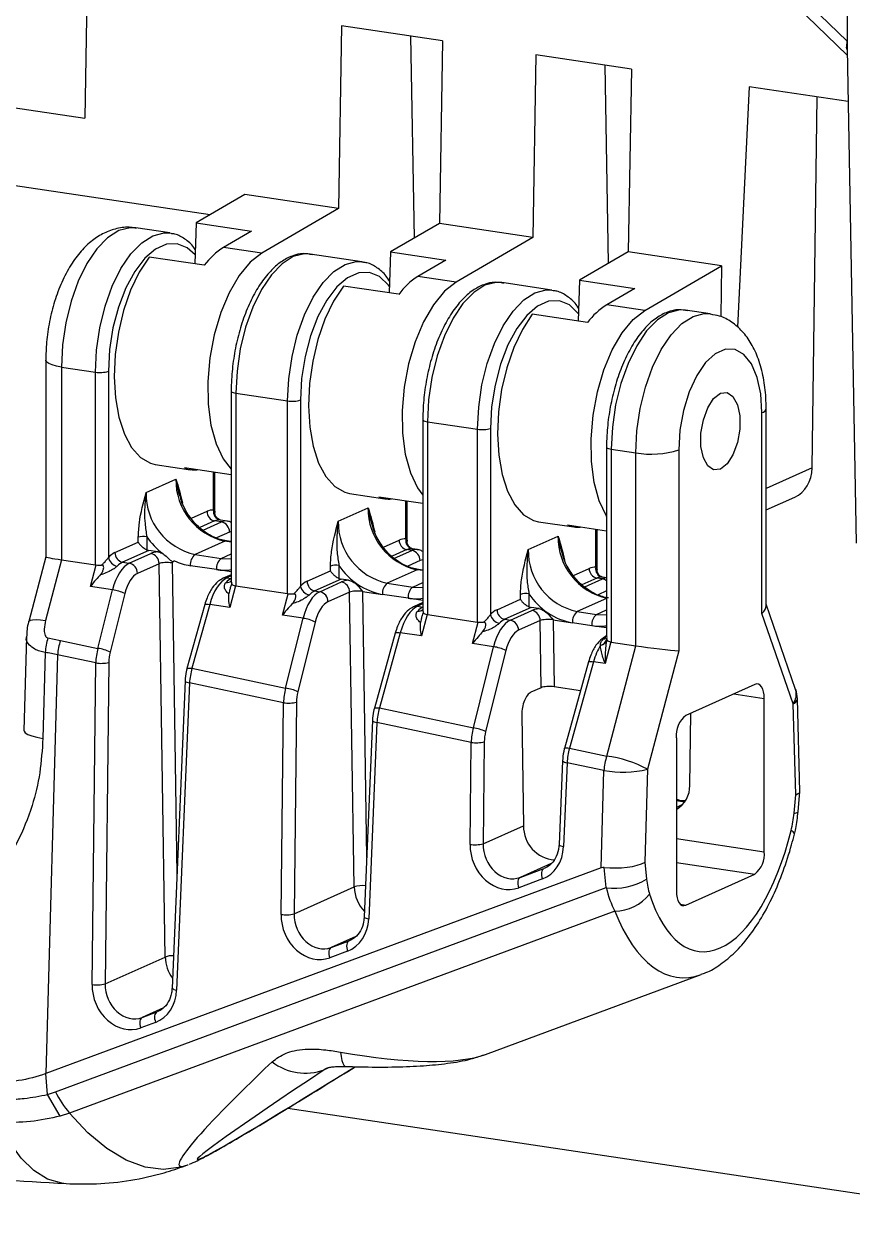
# Model space of a CAD drawing. Header units: millimetres. Extents: x 12 to 854, y 4 to 555.
# Drawn here: x 696.37 to 718.69, y 401.83 to 433.95 of the extents above; entities that cross this region are included whole.
import ezdxf

# ---------------------------------------------------------------- set-up
doc = ezdxf.new("R2010")
doc.units = ezdxf.units.MM

msp = doc.modelspace()

# ---------------------------------------------------------------- linework, layer by layer
at = {"color": 7, "linetype": 'Continuous', "lineweight": 25}
for p, q in [((698.152, 439.049), (698.015, 431.41)), ((665.019, 436.34), (698.015, 431.41)), ((718.552, 433.49), (716.806, 435.177)), ((701.392, 428.81), (660.641, 434.9)), ((717.191, 434.427), (718.556, 433.109)), ((704.934, 433.902), (704.845, 428.982)), ((707.654, 433.496), (704.934, 433.902)), ((706.894, 428.184), (706.795, 433.624)), ((707.654, 433.496), (707.566, 428.575)), ((710.169, 433.12), (710.081, 428.2)), ((712.743, 432.735), (710.169, 433.12)), ((718.553, 433.281), (718.796, 419.961)), ((712.127, 427.508), (712.03, 432.842)), ((712.743, 432.735), (712.654, 427.815)), ((715.914, 432.262), (715.595, 425.782)), ((718.579, 431.863), (715.914, 432.262)), ((717.607, 421.991), (717.741, 431.989)), ((702.33, 429.358), (701.018, 428.592)), ((704.845, 428.982), (702.33, 429.358)), ((704.845, 428.982), (702.782, 427.778)), ((701.018, 428.592), (700.979, 427.489)), ((701.018, 428.592), (702.506, 428.37)), ((707.566, 428.575), (706.253, 427.81)), ((710.081, 428.2), (707.566, 428.575)), ((700.305, 428.32), (699.388, 428.456)), ((700.305, 428.32), (700.339, 428.313)), ((702.506, 428.37), (701.755, 427.931)), ((710.081, 428.2), (708.017, 426.996)), ((702.782, 427.778), (701.755, 427.931)), ((701.235, 427.45), (699.746, 427.673)), ((705.481, 427.546), (704.088, 427.754)), ((705.481, 427.546), (705.516, 427.54)), ((706.253, 427.81), (706.214, 426.706)), ((706.253, 427.81), (707.742, 427.587)), ((707.742, 427.587), (706.99, 427.149)), ((712.654, 427.815), (711.342, 427.049)), ((715.169, 427.439), (712.654, 427.815)), ((713.106, 426.235), (715.169, 427.439)), ((715.169, 427.439), (715.145, 426.066)), ((708.017, 426.996), (706.99, 427.149)), ((710.599, 426.781), (709.25, 426.983)), ((711.342, 427.049), (711.303, 425.946)), ((711.342, 427.049), (712.83, 426.827)), ((706.47, 426.668), (704.982, 426.891)), ((710.599, 426.781), (710.634, 426.775)), ((712.83, 426.827), (712.079, 426.389)), ((713.106, 426.235), (712.079, 426.389)), ((711.559, 425.908), (710.07, 426.13)), ((714.859, 426.145), (714.199, 426.243)), ((696.963, 424.897), (696.963, 419.594)), ((697.386, 424.707), (698.303, 424.57)), ((697.386, 424.707), (697.386, 419.514)), ((698.303, 419.377), (698.303, 424.57)), ((698.65, 424.594), (698.65, 419.582)), ((701.959, 424.062), (701.959, 418.954)), ((702.086, 424.005), (703.479, 423.797)), ((702.086, 424.005), (702.086, 418.812)), ((703.479, 418.604), (703.479, 423.797)), ((703.826, 423.821), (703.826, 418.808)), ((716.258, 418.069), (716.258, 423.482)), ((716.371, 418.288), (716.371, 423.591)), ((707.121, 423.291), (707.121, 418.183)), ((707.248, 423.234), (708.597, 423.032)), ((707.248, 423.234), (707.248, 418.041)), ((708.944, 423.056), (708.944, 418.044)), ((708.597, 417.839), (708.597, 423.032)), ((712.071, 422.551), (712.071, 417.437)), ((712.198, 422.494), (712.858, 422.396)), ((712.198, 422.494), (712.198, 417.301)), ((712.858, 417.202), (712.858, 422.396)), ((714.014, 422.476), (714.014, 417.063)), ((699.913, 422.086), (700.866, 421.944)), ((701.959, 421.801), (700.698, 421.989)), ((701.52, 420.791), (701.52, 421.866)), ((699.666, 421.329), (700.47, 421.689)), ((705.148, 421.304), (706.101, 421.161)), ((707.121, 421.03), (705.934, 421.207)), ((716.371, 420.86), (717.139, 421.205)), ((704.842, 420.555), (705.647, 420.916)), ((706.697, 420.018), (706.697, 421.093)), ((701.693, 420.535), (701.513, 420.562)), ((701.85, 420.56), (701.668, 420.587)), ((710.237, 420.543), (711.19, 420.401)), ((709.96, 419.791), (710.765, 420.151)), ((712.071, 420.29), (711.022, 420.447)), ((711.815, 419.253), (711.815, 420.328)), ((698.828, 419.71), (699.454, 419.991)), ((699.454, 419.991), (699.454, 420.122)), ((699.685, 420.138), (699.685, 419.788)), ((701.79, 420.02), (700.986, 419.66)), ((701.959, 420.006), (701.827, 420.026)), ((696.963, 419.595), (696.504, 417.852)), ((697.386, 419.514), (696.956, 417.881)), ((697.386, 419.514), (698.303, 419.377)), ((699.744, 419.769), (699.034, 419.451)), ((699.213, 419.424), (699.797, 419.685)), ((699.983, 419.734), (699.744, 419.769)), ((700.986, 419.66), (701.69, 419.554)), ((706.825, 419.768), (706.69, 419.789)), ((706.982, 419.793), (706.844, 419.813)), ((698.165, 418.795), (698.318, 419.376)), ((699.034, 419.451), (699.213, 419.424)), ((700.017, 419.411), (699.433, 419.15)), ((700.182, 408.815), (700.017, 419.411)), ((701.563, 419.252), (700.859, 419.357)), ((704.005, 418.937), (704.631, 419.217)), ((704.631, 419.217), (704.631, 419.348)), ((704.862, 419.364), (704.862, 419.014)), ((706.967, 419.247), (706.162, 418.886)), ((707.121, 419.235), (707.004, 419.252)), ((701.959, 419.115), (701.742, 419.017)), ((704.921, 418.996), (704.21, 418.677)), ((704.346, 418.657), (704.93, 418.918)), ((705.115, 418.967), (704.921, 418.996)), ((706.162, 418.886), (706.851, 418.783)), ((711.958, 419.001), (711.808, 419.024)), ((712.071, 419.032), (711.962, 419.049)), ((698.761, 418.706), (698.165, 418.795)), ((698.368, 417.128), (698.761, 418.706)), ((699.091, 418.604), (698.698, 417.026)), ((702.072, 418.815), (701.919, 418.235)), ((702.086, 418.812), (703.479, 418.604)), ((703.341, 418.022), (703.494, 418.603)), ((704.21, 418.677), (704.346, 418.657)), ((705.149, 418.645), (704.566, 418.383)), ((705.273, 410.702), (705.149, 418.645)), ((705.497, 418.664), (706.035, 418.584)), ((706.724, 418.481), (706.035, 418.584)), ((709.749, 418.453), (709.749, 418.583)), ((709.98, 418.599), (709.98, 418.249)), ((701.246, 418.31), (700.767, 416.587)), ((701.381, 418.315), (700.902, 416.592)), ((701.919, 418.235), (701.381, 418.315)), ((707.121, 418.361), (706.874, 418.25)), ((709.123, 418.172), (709.749, 418.453)), ((710.039, 418.231), (709.328, 417.912)), ((710.248, 418.2), (710.039, 418.231)), ((717.165, 416.019), (716.371, 418.321)), ((703.894, 417.939), (703.341, 418.022)), ((703.425, 416.058), (703.894, 417.939)), ((707.234, 418.044), (707.081, 417.463)), ((707.248, 418.041), (708.597, 417.839)), ((709.328, 417.912), (709.479, 417.89)), ((709.479, 417.89), (710.062, 418.151)), ((711.28, 418.121), (711.801, 418.043)), ((717.098, 415.633), (716.258, 418.069)), ((704.224, 417.837), (703.755, 415.956)), ((708.459, 417.257), (708.612, 417.838)), ((710.282, 417.878), (709.699, 417.616)), ((710.31, 416.07), (710.282, 417.878)), ((710.629, 417.897), (710.657, 416.094)), ((710.629, 417.897), (711.153, 417.819)), ((711.674, 417.741), (711.153, 417.819)), ((696.442, 417.437), (696.375, 414.915)), ((697.019, 417.412), (697.356, 417.342)), ((697.356, 417.342), (698.368, 417.128)), ((706.379, 417.543), (705.816, 415.518)), ((706.514, 417.548), (705.951, 415.524)), ((707.081, 417.463), (706.514, 417.548)), ((709.026, 417.172), (708.459, 417.257)), ((712.183, 417.304), (712.03, 416.724)), ((712.075, 417.389), (712.089, 417.336)), ((712.198, 417.301), (712.858, 417.202)), ((696.949, 417.022), (696.887, 414.706)), ((697.282, 416.954), (696.967, 405.673)), ((698.31, 416.736), (697.282, 416.954)), ((708.482, 414.988), (709.026, 417.172)), ((709.356, 417.07), (708.812, 414.886)), ((711.907, 417.205), (711.905, 417.21)), ((712.074, 414.228), (712.858, 417.202)), ((714.014, 417.063), (713.173, 413.874)), ((698.21, 408.075), (698.31, 416.736)), ((698.662, 416.751), (698.562, 408.089)), ((711.585, 416.765), (710.937, 414.435)), ((711.72, 416.77), (711.072, 414.44)), ((712.03, 416.724), (711.72, 416.77)), ((700.902, 416.592), (703.425, 416.058)), ((700.715, 416.256), (700.366, 407.979)), ((700.837, 416.202), (700.488, 407.925)), ((703.367, 415.666), (700.837, 416.202)), ((710.31, 416.07), (710.035, 415.946)), ((711.369, 415.988), (710.657, 416.094)), ((716.067, 416.158), (714.205, 415.323)), ((703.302, 409.962), (703.367, 415.666)), ((703.719, 415.681), (703.654, 409.976)), ((716.321, 411.652), (716.321, 415.782)), ((717.28, 413.274), (717.211, 415.766)), ((705.951, 415.524), (708.482, 414.988)), ((709.789, 415.341), (709.835, 412.352)), ((714.312, 413.433), (714.342, 415.385)), ((717.166, 413.188), (717.098, 415.633)), ((705.764, 415.187), (705.541, 409.897)), ((705.886, 415.133), (705.663, 409.843)), ((708.424, 414.596), (705.886, 415.133)), ((713.951, 414.719), (713.951, 410.589)), ((708.393, 411.849), (708.424, 414.596)), ((708.777, 414.611), (708.745, 411.863)), ((711.072, 414.44), (712.074, 414.228)), ((710.885, 414.103), (710.79, 411.843)), ((711.007, 414.05), (710.911, 411.789)), ((712, 413.839), (711.007, 414.05)), ((711.929, 411.219), (712, 413.839)), ((713.173, 413.874), (713.106, 411.368)), ((717.122, 412.691), (717.166, 413.188)), ((717.232, 412.726), (717.28, 413.27)), ((708.745, 411.863), (709.835, 412.352)), ((711.929, 411.219), (696.967, 405.673)), ((709.743, 410.961), (710.382, 411.198)), ((712.061, 410.683), (712.009, 411.229)), ((713.106, 411.368), (713.15, 410.91)), ((710.343, 410.918), (709.704, 410.681)), ((714.205, 410.212), (716.067, 411.047)), ((697.223, 405.183), (712.061, 410.683)), ((703.654, 409.976), (705.273, 410.702)), ((712.291, 410.053), (697.603, 404.609)), ((704.652, 409.073), (705.134, 409.252)), ((705.094, 408.973), (704.613, 408.794)), ((698.562, 408.089), (700.182, 408.815)), ((708.811, 406.19), (714.616, 408.341)), ((699.561, 407.186), (699.959, 407.334)), ((699.92, 407.054), (699.521, 406.907)), ((697.012, 405.115), (696.967, 405.673)), ((697.012, 405.115), (697.223, 405.183)), ((697.012, 405.115), (697.012, 405.115)), ((697.348, 404.528), (697.012, 405.115)), ((697.603, 404.609), (697.348, 404.528)), ((700.719, 403.19), (700.764, 403.207))]:
    msp.add_line(p, q, dxfattribs=at)
at = {"color": 8, "linetype": 'Continuous', "lineweight": 25}
for p, q in [((701.486, 420.853), (701.486, 421.872)), ((717.607, 421.991), (716.371, 421.437)), ((700.886, 420.633), (701.308, 420.822)), ((706.663, 420.08), (706.663, 421.098)), ((701.513, 420.562), (701.114, 420.383)), ((701.201, 420.315), (701.693, 420.535)), ((701.913, 420.261), (701.566, 420.106)), ((711.781, 419.315), (711.781, 420.333)), ((701.959, 419.995), (701.79, 420.02)), ((706.063, 419.859), (706.484, 420.048)), ((701.69, 419.554), (701.959, 419.675)), ((706.69, 419.789), (706.291, 419.61)), ((706.357, 419.558), (706.825, 419.768)), ((700.364, 419.431), (700.495, 411.034)), ((701.959, 419.193), (701.563, 419.252)), ((707.045, 419.494), (706.713, 419.346)), ((707.121, 419.224), (706.967, 419.247)), ((711.181, 419.095), (711.602, 419.283)), ((701.959, 419.082), (701.845, 419.031)), ((701.845, 419.031), (701.959, 419.014)), ((706.851, 418.783), (707.121, 418.904)), ((711.808, 419.024), (711.409, 418.845)), ((711.482, 418.788), (711.958, 419.001)), ((705.497, 418.664), (705.608, 411.497)), ((712.071, 418.679), (711.841, 418.576)), ((707.121, 418.421), (706.724, 418.481)), ((707.121, 418.328), (706.978, 418.264)), ((706.978, 418.264), (707.121, 418.242)), ((712.071, 418.476), (711.28, 418.121)), ((711.801, 418.043), (712.071, 418.164)), ((712.071, 417.682), (711.674, 417.741)), ((715.5, 415.904), (716.321, 415.782)), ((714.117, 412.922), (713.951, 412.847)), ((713.951, 412.797), (713.96, 412.802)), ((713.951, 412.006), (716.321, 411.652)), ((710.579, 411.335), (709.743, 410.961)), ((713.951, 411.363), (716.067, 411.047)), ((714.061, 410.234), (714.205, 410.212)), ((705.314, 409.37), (704.652, 409.073)), ((700.131, 407.442), (699.561, 407.186)), ((704.547, 405.815), (704.461, 405.777)), ((703.488, 404.744), (722.967, 401.833))]:
    msp.add_line(p, q, dxfattribs=at)
at = {"color": 8, "linetype": 'Continuous', "lineweight": 25, "flags": 128}
for points in [[(699.388, 428.456), (699.233, 428.463), (698.931, 428.385), (698.63, 428.193), (698.34, 427.893), (698.073, 427.497), (697.839, 427.021), (697.647, 426.483), (697.504, 425.902), (697.416, 425.303), (697.386, 424.707)], [(698.303, 424.57), (698.332, 425.166), (698.42, 425.765), (698.563, 426.346), (698.755, 426.884), (698.99, 427.36), (699.257, 427.756), (699.547, 428.056), (699.848, 428.248), (700.149, 428.326), (700.305, 428.32)], [(700.987, 427.728), (700.777, 427.921), (700.506, 428.032), (700.216, 428.021), (699.92, 427.888), (699.63, 427.639), (699.359, 427.285), (699.119, 426.841), (698.921, 426.326), (698.772, 425.764), (698.681, 425.178), (698.65, 424.594)], [(704.088, 427.754), (703.933, 427.761), (703.631, 427.683), (703.33, 427.49), (703.04, 427.19), (702.773, 426.795), (702.539, 426.319), (702.347, 425.78), (702.204, 425.2), (702.116, 424.601), (702.086, 424.005)], [(703.479, 423.797), (703.509, 424.393), (703.597, 424.992), (703.74, 425.572), (703.932, 426.111), (704.166, 426.587), (704.433, 426.982), (704.723, 427.282), (705.025, 427.475), (705.326, 427.552), (705.481, 427.546)], [(706.22, 426.882), (706.194, 426.918), (705.954, 427.147), (705.683, 427.259), (705.393, 427.248), (705.096, 427.115), (704.806, 426.866), (704.536, 426.511), (704.296, 426.067), (704.097, 425.553), (703.949, 424.99), (703.857, 424.404), (703.826, 423.821)], [(709.25, 426.983), (709.095, 426.989), (708.793, 426.911), (708.492, 426.719), (708.202, 426.419), (707.935, 426.024), (707.701, 425.547), (707.509, 425.009), (707.366, 424.429), (707.278, 423.829), (707.248, 423.234)], [(708.597, 423.032), (708.627, 423.628), (708.715, 424.227), (708.858, 424.807), (709.05, 425.346), (709.284, 425.822), (709.551, 426.218), (709.841, 426.517), (710.143, 426.71), (710.444, 426.788), (710.599, 426.781)], [(711.31, 426.155), (711.072, 426.382), (710.801, 426.494), (710.511, 426.483), (710.214, 426.35), (709.924, 426.101), (709.653, 425.747), (709.414, 425.303), (709.215, 424.788), (709.067, 424.225), (708.975, 423.64), (708.944, 423.056)], [(714.199, 426.243), (714.044, 426.25), (713.743, 426.172), (713.441, 425.979), (713.151, 425.68), (712.884, 425.284), (712.65, 424.808), (712.458, 424.269), (712.315, 423.689), (712.227, 423.09), (712.198, 422.494)], [(712.858, 422.396), (712.887, 422.991), (712.975, 423.591), (713.118, 424.171), (713.31, 424.709), (713.544, 425.185), (713.811, 425.581), (714.101, 425.881), (714.403, 426.073), (714.704, 426.151), (714.866, 426.144)], [(697.386, 424.707), (697.251, 424.732), (697.138, 424.764), (697.05, 424.8), (696.992, 424.84), (696.965, 424.883), (696.963, 424.897)], [(701.959, 424.062), (701.96, 424.058), (701.968, 424.045), (701.985, 424.033), (702.012, 424.022), (702.046, 424.013), (702.086, 424.005)], [(707.121, 423.291), (707.122, 423.286), (707.13, 423.274), (707.147, 423.262), (707.174, 423.251), (707.208, 423.241), (707.248, 423.234)], [(712.071, 422.551), (712.071, 422.547), (712.079, 422.534), (712.097, 422.522), (712.123, 422.511), (712.157, 422.502), (712.198, 422.494)], [(701.829, 420.026), (701.815, 420.027), (701.79, 420.02)], [(701.69, 419.554), (701.947, 419.544), (701.959, 419.545)], [(707.005, 419.252), (706.991, 419.253), (706.967, 419.247)], [(706.851, 418.783), (707.109, 418.773), (707.121, 418.774)], [(701.246, 418.31), (701.248, 418.313), (701.259, 418.319), (701.278, 418.323), (701.306, 418.323), (701.341, 418.321), (701.381, 418.315)], [(696.504, 417.852), (696.509, 417.863), (696.545, 417.886), (696.61, 417.9), (696.703, 417.904), (696.82, 417.897), (696.956, 417.881)], [(711.801, 418.043), (712.058, 418.033), (712.071, 418.034)], [(706.379, 417.543), (706.381, 417.546), (706.391, 417.552), (706.411, 417.556), (706.439, 417.556), (706.473, 417.554), (706.514, 417.548)], [(711.585, 416.765), (711.587, 416.768), (711.597, 416.774), (711.617, 416.778), (711.645, 416.778), (711.679, 416.776), (711.72, 416.77)], [(700.767, 416.587), (700.769, 416.59), (700.78, 416.596), (700.8, 416.6), (700.827, 416.6), (700.862, 416.598), (700.902, 416.592)], [(700.715, 416.256), (700.715, 416.252), (700.723, 416.241), (700.74, 416.23), (700.765, 416.219), (700.798, 416.21), (700.837, 416.202)], [(705.816, 415.518), (705.818, 415.522), (705.829, 415.528), (705.848, 415.532), (705.876, 415.532), (705.911, 415.529), (705.951, 415.524)], [(705.764, 415.187), (705.764, 415.183), (705.772, 415.172), (705.789, 415.161), (705.814, 415.151), (705.846, 415.141), (705.886, 415.133)], [(696.375, 414.915), (696.377, 414.901), (696.408, 414.856), (696.478, 414.813), (696.584, 414.773), (696.722, 414.737), (696.887, 414.706)], [(710.937, 414.435), (710.939, 414.438), (710.95, 414.444), (710.969, 414.448), (710.997, 414.448), (711.032, 414.446), (711.072, 414.44)], [(710.885, 414.104), (710.885, 414.1), (710.893, 414.089), (710.909, 414.078), (710.935, 414.067), (710.967, 414.058), (711.007, 414.05)], [(717.132, 412.126), (717.132, 412.126), (717.126, 412.153), (717.096, 412.185), (717.044, 412.221)], [(710.79, 411.843), (710.79, 411.839), (710.798, 411.828), (710.814, 411.817), (710.839, 411.807), (710.872, 411.797), (710.911, 411.789)], [(705.541, 409.897), (705.541, 409.893), (705.549, 409.882), (705.566, 409.871), (705.591, 409.861), (705.623, 409.852), (705.663, 409.843)], [(700.366, 407.979), (700.367, 407.975), (700.374, 407.964), (700.391, 407.953), (700.416, 407.943), (700.449, 407.933), (700.488, 407.925)], [(704.901, 406.255), (704.921, 406.132), (704.943, 406.03), (704.967, 405.953), (704.992, 405.899), (705.019, 405.871), (705.035, 405.866)], [(700.719, 403.19), (700.601, 403.151), (700.138, 403.089), (699.643, 403.154), (699.129, 403.345), (698.609, 403.657), (698.096, 404.081), (697.603, 404.609)], [(697.515, 402.708), (697.399, 402.72), (697.012, 402.834), (696.642, 403.061), (696.298, 403.397), (695.987, 403.835), (695.716, 404.364)]]:
    msp.add_lwpolyline(points, dxfattribs=at)
at = {"color": 7, "linetype": 'Continuous', "lineweight": 25, "flags": 128}
for points in [[(699.746, 427.673), (699.481, 427.266), (699.249, 426.78), (699.059, 426.234), (698.92, 425.648), (698.836, 425.044), (698.81, 424.446), (698.843, 423.876), (698.934, 423.355), (699.08, 422.904), (699.275, 422.538), (699.512, 422.273), (699.781, 422.118), (699.913, 422.086)], [(702.782, 427.778), (702.467, 427.531), (702.169, 427.171), (701.902, 426.712), (701.676, 426.174), (701.501, 425.58), (701.383, 424.953), (701.328, 424.32), (701.339, 423.707), (701.414, 423.141), (701.55, 422.643), (701.742, 422.236), (701.959, 421.958)], [(708.017, 426.996), (707.702, 426.749), (707.405, 426.389), (707.138, 425.93), (706.912, 425.392), (706.736, 424.797), (706.619, 424.17), (706.564, 423.538), (706.574, 422.925), (706.649, 422.358), (706.785, 421.861), (706.978, 421.454), (707.121, 421.255)], [(704.982, 426.891), (704.716, 426.484), (704.484, 425.998), (704.295, 425.451), (704.155, 424.865), (704.071, 424.262), (704.045, 423.664), (704.078, 423.093), (704.17, 422.573), (704.315, 422.121), (704.51, 421.756), (704.747, 421.491), (705.016, 421.336), (705.148, 421.304)], [(710.07, 426.13), (709.805, 425.723), (709.573, 425.237), (709.383, 424.691), (709.244, 424.105), (709.16, 423.502), (709.134, 422.903), (709.167, 422.333), (709.258, 421.812), (709.404, 421.361), (709.599, 420.996), (709.835, 420.731), (710.105, 420.576), (710.237, 420.543)], [(712.071, 420.686), (712.066, 420.694), (711.874, 421.101), (711.738, 421.598), (711.663, 422.165), (711.652, 422.777), (711.707, 423.41), (711.825, 424.037), (712, 424.632), (712.226, 425.17), (712.493, 425.628), (712.791, 425.988), (713.106, 426.235)], [(716.258, 423.482), (716.225, 423.986), (716.129, 424.431), (715.976, 424.792), (715.773, 425.048), (715.534, 425.183), (715.271, 425.191), (715.001, 425.069), (714.738, 424.827), (714.499, 424.477), (714.296, 424.039), (714.143, 423.54), (714.047, 423.009), (714.014, 422.476)], [(715.136, 421.956), (714.955, 421.937), (714.796, 422.043), (714.678, 422.262), (714.615, 422.568), (714.615, 422.923), (714.678, 423.284), (714.796, 423.609), (714.955, 423.858), (715.136, 424.001), (715.317, 424.02), (715.476, 423.914), (715.594, 423.695), (715.657, 423.39), (715.657, 423.035), (715.594, 422.673), (715.476, 422.348), (715.317, 422.099), (715.136, 421.956)], [(716.321, 415.782), (716.316, 415.875), (716.302, 415.961), (716.278, 416.035), (716.247, 416.095), (716.208, 416.139), (716.164, 416.165), (716.117, 416.171), (716.067, 416.158)], [(710.382, 411.198), (710.36, 411.183), (710.342, 411.16), (710.329, 411.13), (710.321, 411.094), (710.318, 411.053), (710.321, 411.009), (710.329, 410.964), (710.343, 410.918)], [(709.743, 410.961), (709.721, 410.946), (709.703, 410.923), (709.689, 410.893), (709.681, 410.857), (709.679, 410.816), (709.682, 410.773), (709.69, 410.727), (709.704, 410.681)], [(713.951, 410.589), (713.955, 410.495), (713.97, 410.41), (713.993, 410.336), (714.025, 410.275), (714.063, 410.232), (714.107, 410.206), (714.155, 410.199), (714.205, 410.212)], [(705.134, 409.252), (705.111, 409.237), (705.093, 409.214), (705.08, 409.184), (705.072, 409.149), (705.069, 409.108), (705.072, 409.064), (705.081, 409.018), (705.094, 408.973)], [(704.652, 409.073), (704.63, 409.059), (704.612, 409.036), (704.598, 409.006), (704.59, 408.97), (704.587, 408.929), (704.59, 408.885), (704.599, 408.84), (704.613, 408.794)], [(699.959, 407.334), (699.937, 407.319), (699.919, 407.296), (699.905, 407.266), (699.897, 407.23), (699.894, 407.19), (699.897, 407.146), (699.906, 407.1), (699.92, 407.054)], [(699.561, 407.186), (699.538, 407.171), (699.52, 407.149), (699.507, 407.119), (699.499, 407.083), (699.496, 407.042), (699.499, 406.998), (699.508, 406.953), (699.521, 406.907)]]:
    msp.add_lwpolyline(points, dxfattribs=at)
at = {"color": 7, "linetype": 'Continuous', "lineweight": 25}
for centre, radius, start, end in [((718.528, 433.471), 0.0306, 20.3881, 37.7379), ((702.742, 426.342), 1.871, 121.8417, 143.6648), ((707.978, 425.559), 1.871, 121.8417, 143.6648), ((713.066, 424.799), 1.871, 121.8417, 143.6648), ((698.426, 425.304), 0.743, 260.4404, 287.4938), ((703.603, 424.53), 0.743, 260.4404, 287.4938), ((708.721, 423.765), 0.743, 260.4404, 287.4938), ((713.269, 424.839), 2.478, 260.4404, 287.4938), ((700.976, 422.677), 0.741, 248.0324, 274.97), ((702.145, 421.658), 1.676, 178.9121, 257.7511), ((701.341, 421.297), 1.676, 178.9121, 257.7511), ((706.211, 421.894), 0.741, 248.0324, 274.97), ((701.455, 420.509), 0.346, 84.8292, 115.2243), ((701.568, 420.817), 0.261, 178.9121, 257.7511), ((701.708, 420.809), 0.226, 168.6724, 257.4051), ((707.322, 420.884), 1.676, 178.9121, 257.7511), ((701.633, 420.307), 0.282, 84.8292, 115.2243), ((701.634, 420.263), 0.279, 359.7427, 77.7793), ((706.518, 420.524), 1.676, 178.9121, 257.7511), ((712.44, 420.119), 1.676, 178.9121, 257.7511), ((711.3, 421.134), 0.741, 248.0324, 274.97), ((699.603, 419.649), 0.496, 80.4404, 107.4938), ((701.324, 421.252), 1.982, 214.2181, 232.3223), ((706.632, 419.735), 0.346, 84.8292, 115.2243), ((706.745, 420.043), 0.261, 178.9121, 257.7511), ((706.885, 420.035), 0.226, 168.6724, 257.4051), ((699.089, 419.159), 0.61, 115.3553, 136.1349), ((698.943, 419.639), 0.298, 191.0452, 259.3951), ((699.089, 419.705), 0.261, 178.9121, 257.7511), ((699.775, 419.972), 0.205, 244.0486, 261.2791), ((699.738, 419.413), 0.279, 359.7427, 77.7793), ((701.206, 419.389), 0.349, 129.1832, 185.238), ((701.91, 419.284), 0.349, 129.1832, 185.238), ((706.81, 419.533), 0.282, 84.8292, 115.2243), ((706.766, 419.496), 0.279, 359.7427, 77.7793), ((711.636, 419.759), 1.676, 178.9121, 257.7511), ((699.247, 419), 0.498, 115.3553, 136.1349), ((699.154, 419.151), 0.279, 359.7427, 77.7793), ((701.091, 420.876), 1.536, 244.3722, 261.2876), ((704.78, 418.875), 0.496, 80.4404, 107.4938), ((706.351, 420.331), 1.775, 212.9901, 259.7479), ((711.75, 418.971), 0.346, 84.8292, 115.2243), ((711.863, 419.279), 0.261, 178.9121, 257.7511), ((712.003, 419.271), 0.226, 168.6724, 257.4051), ((702.18, 418.562), 0.498, 115.3553, 136.1349), ((704.266, 418.386), 0.61, 115.3553, 136.1349), ((704.266, 418.932), 0.261, 178.9121, 257.7511), ((704.952, 419.198), 0.205, 244.0486, 261.2791), ((704.87, 418.646), 0.279, 359.7427, 77.7793), ((706.383, 418.616), 0.349, 129.1832, 185.238), ((711.928, 418.768), 0.282, 84.8292, 115.2243), ((698.653, 417.77), 0.942, 62.2716, 83.3846), ((704.119, 418.866), 0.298, 191.0452, 259.3951), ((704.424, 418.227), 0.498, 115.3553, 136.1349), ((704.287, 418.384), 0.279, 359.7427, 77.7793), ((707.072, 418.513), 0.349, 129.1832, 185.238), ((709.898, 418.111), 0.496, 80.4404, 107.4938), ((711.469, 419.566), 1.775, 212.9901, 259.7479), ((707.342, 417.791), 0.498, 115.3553, 136.1349), ((710.07, 418.434), 0.205, 244.0486, 261.2791), ((703.785, 417.003), 0.942, 62.2716, 83.3846), ((709.384, 417.621), 0.61, 115.3553, 136.1349), ((709.237, 418.101), 0.298, 191.0452, 259.3951), ((709.384, 418.167), 0.261, 178.9121, 257.7511), ((709.542, 417.462), 0.498, 115.3553, 136.1349), ((710.003, 417.879), 0.279, 359.7427, 77.7793), ((711.501, 417.851), 0.349, 129.1832, 185.238), ((712.021, 417.773), 0.349, 129.1832, 185.238), ((709.42, 417.617), 0.279, 359.7427, 77.7793), ((698.647, 416.917), 1.701, 163.0907, 176.4358), ((698.972, 416.834), 1.694, 162.527, 175.934), ((711.847, 417.435), 0.233, 284.283, 348.4358), ((698.259, 416.192), 0.942, 62.2716, 83.3846), ((708.918, 416.236), 0.942, 62.2716, 83.3846), ((698.449, 417.654), 0.928, 261.4302, 283.3226), ((703.316, 415.122), 0.942, 62.2716, 83.3846), ((716.365, 415.743), 0.847, 1.5736, 19.0391), ((703.506, 416.584), 0.928, 261.4302, 283.3226), ((714.645, 414.783), 0.698, 129.1832, 185.238), ((708.373, 414.052), 0.942, 62.2716, 83.3846), ((708.563, 415.514), 0.928, 261.4302, 283.3226), ((713.69, 413.719), 1.694, 162.527, 175.934), ((711.645, 411.013), 3.244, 61.8931, 82.4123), ((712.502, 416.757), 2.961, 260.2418, 283.1172), ((713.609, 413.411), 0.703, 299.9945, 1.8165), ((710.73, 412.325), 0.895, 178.267, 266.1403), ((708.531, 412.766), 0.928, 261.4302, 283.3226), ((715.626, 411.588), 0.698, 309.1832, 5.238), ((712.283, 412.341), 1.673, 262.3703, 301.2296), ((712.289, 411.246), 1.193, 270.0764, 321.9276), ((703.44, 410.879), 0.928, 261.4302, 283.3226), ((698.349, 408.992), 0.928, 261.4302, 283.3226), ((703.955, 407.141), 1.455, 232.1182, 290.3495), ((700.104, 406.673), 3.244, 207.3467, 219.529)]:
    msp.add_arc(centre, radius, start, end, dxfattribs=at)
at = {"color": 8, "linetype": 'Continuous', "lineweight": 25}
for centre, radius, start, end in [((716.228, 423.626), 0.148, 281.7006, 346.2631), ((701.765, 420.579), 1.342, 261.3116, 278.3158), ((701.816, 418.848), 0.185, 80.9828, 113.9108), ((701.851, 419.059), 0.155, 258.7173, 312.8157), ((711.92, 418.769), 0.236, 50.2153, 80.6965), ((706.927, 419.807), 1.342, 261.3116, 278.3158), ((706.949, 418.081), 0.185, 80.9828, 113.9108), ((707.013, 418.288), 0.155, 258.7173, 312.8157), ((711.877, 419.068), 1.342, 261.3116, 278.3158), ((711.969, 417.521), 0.142, 275.3257, 311.2115), ((716.744, 415.894), 0.439, 323.6657, 16.595), ((717.047, 415.792), 0.167, 288.0524, 351.1091), ((717.142, 412.817), 0.128, 260.8336, 314.7645), ((705.504, 409.983), 0.756, 84.5425, 107.7997), ((706.268, 410.724), 0.995, 181.2382, 223.545), ((700.392, 408.208), 0.642, 89.001, 109.0357), ((701.178, 408.837), 0.996, 181.2612, 216.5022)]:
    msp.add_arc(centre, radius, start, end, dxfattribs=at)
at = {"color": 7, "linetype": 'Continuous', "lineweight": 25}
for centre, major_axis, ratio, start_param, end_param in [((721.848, 319.545), (-3.283, 114.953), 0.002686, 0.001048, 0.132481), ((721.684, 319.528), (-3.12, 114.968), 0.002319, 0.001465, 0.132898), ((716.69, 422.163), (-0.484, 0.942), 0.826734, 3.097483, 4.14142), ((697.81, 419.485), (0.847, -0.11), 0.034103, 3.146011, 4.193209), ((700.237, 419.62), (0.508, 0), 0.258799, 2.094471, 2.618069), ((698.43, 419.859), (0.14, 0.479), 0.442338, 3.202122, 3.268838), ((699.226, 418.4), (0.141, 1.049), 0.486318, 0.29299, 1.340188), ((700.237, 419.374), (0.254, -0.004), 0.267121, 1.051623, 2.62242), ((699.445, 418.371), (0.104, 0.798), 0.487344, 0.290726, 1.337924), ((701.833, 418.01), (0.171, 1.044), 0.479453, 0.306968, 1.354166), ((705.37, 418.853), (0.508, 0), 0.258799, 2.094471, 2.618069), ((702.213, 419.294), (0.14, 0.479), 0.442338, 3.135406, 3.202122), ((703.606, 419.086), (0.14, 0.479), 0.442338, 3.202122, 3.268838), ((704.358, 417.633), (0.141, 1.049), 0.486318, 0.29299, 1.340188), ((705.37, 418.607), (0.254, -0.004), 0.267121, 1.051623, 2.62242), ((704.578, 417.604), (0.104, 0.798), 0.487344, 0.290726, 1.337924), ((706.966, 417.243), (0.171, 1.044), 0.479453, 0.306968, 1.354166), ((715.525, 418.179), (0.844, 0.142), 0.472705, 5.680482, 6.204081), ((707.375, 418.522), (0.14, 0.479), 0.442338, 3.135406, 3.202122), ((710.502, 418.086), (0.508, 0), 0.258799, 2.094471, 2.618069), ((710.502, 417.84), (0.254, -0.004), 0.267121, 1.051623, 2.62242), ((708.724, 418.321), (0.14, 0.479), 0.442338, 3.202122, 3.268838), ((709.491, 416.866), (0.141, 1.049), 0.486318, 0.29299, 1.340188), ((709.711, 416.837), (0.104, 0.798), 0.487344, 0.290726, 1.337924), ((712.325, 417.783), (0.14, 0.479), 0.442338, 3.135406, 3.202122), ((698.739, 416.883), (0.129, 0.838), 0.488668, 1.349506, 1.821314), ((698.959, 416.854), (0.077, 0.589), 0.48626, 1.33817, 1.809978), ((712.172, 416.465), (0.171, 1.044), 0.479453, 0.858945, 1.354166), ((713.281, 417.173), (0.847, -0.11), 0.034103, 4.193209, 5.764005), ((701.264, 416.348), (0.151, 0.833), 0.482624, 1.362753, 1.834561), ((703.796, 415.813), (0.129, 0.838), 0.488668, 1.349506, 1.821314), ((710.53, 416.037), (0.254, 0), 0.258799, 1.047273, 2.618069), ((704.016, 415.784), (0.077, 0.589), 0.48626, 1.33817, 1.809978), ((710.043, 415.455), (0.065, 0.504), 0.487344, 0.290726, 1.861523), ((706.313, 415.28), (0.151, 0.833), 0.482624, 1.362753, 1.834561), ((708.853, 414.743), (0.129, 0.838), 0.488668, 1.349506, 1.821314), ((709.073, 414.714), (0.077, 0.589), 0.48626, 1.33817, 1.809978), ((711.434, 414.196), (0.151, 0.833), 0.482624, 1.362753, 1.834561), ((716.432, 413.298), (0.848, -0.026), 0.207713, 5.763856, 6.295163), ((716.499, 412.671), (0.163, 1.381), 0.444312, 4.433352, 4.779289), ((715.136, 413.796), (0.571, 4.834), 0.444312, 2.369216, 4.433352), ((709.333, 411.719), (-0.343, 1.048), 0.835486, 1.184309, 3.173985), ((709.465, 411.762), (-0.239, 0.815), 0.834107, 1.210054, 3.199729), ((709.972, 411.956), (-0.343, 1.048), 0.835486, 3.173985, 4.290996), ((712.274, 407.801), (-0.3, 3.429), 0.219449, 6.237808, 6.343277), ((712.373, 411.478), (0.848, 0.029), 0.310603, 4.257231, 5.746965), ((713.773, 411.449), (0.163, 1.381), 0.444312, 2.02328, 2.369216), ((713.04, 411.559), (-0.098, 2.192), 0.500989, 1.959208, 2.305145), ((704.242, 409.832), (-0.343, 1.048), 0.835486, 1.184309, 3.173985), ((704.374, 409.875), (-0.239, 0.815), 0.834107, 1.210054, 3.199729), ((704.723, 410.011), (-0.343, 1.048), 0.835486, 3.173985, 4.290996), ((699.15, 407.945), (-0.343, 1.048), 0.835486, 1.184309, 3.173985), ((699.283, 407.988), (-0.239, 0.815), 0.834107, 1.210054, 3.199729), ((699.549, 408.092), (-0.343, 1.048), 0.835486, 3.173985, 4.290996), ((712.362, 413.149), (11.798, 9.957), 0.052694, 3.286718, 3.300285)]:
    msp.add_ellipse(centre, major_axis=major_axis, ratio=ratio, start_param=start_param, end_param=end_param, dxfattribs=at)
at = {"color": 8, "linetype": 'Continuous', "lineweight": 25}
for centre, major_axis, ratio, start_param, end_param in [((701.705, 419.511), (0.141, 1.049), 0.486318, 0.006609, 0.29299), ((701.925, 419.483), (0.104, 0.798), 0.487344, 0.174604, 0.290726), ((706.837, 418.744), (0.141, 1.049), 0.486318, 0.006609, 0.29299), ((707.057, 418.716), (0.104, 0.798), 0.487344, 0.101141, 0.290726), ((711.97, 417.977), (0.141, 1.049), 0.486318, 0.079029, 0.29299), ((714.043, 413.815), (-0.447, 0.722), 0.829665, 2.376775, 2.689012), ((714.403, 413.906), (0.323, 5.649), 0.468108, 2.347783, 3.344953), ((701.632, 409.172), (7.721, -2.523), 0.248808, 5.229251, 5.979352), ((712.362, 413.149), (11.798, 9.957), 0.052694, 2.433076, 3.286718), ((713.426, 411.325), (12.385, 7.966), 0.017793, 2.368634, 3.981076)]:
    msp.add_ellipse(centre, major_axis=major_axis, ratio=ratio, start_param=start_param, end_param=end_param, dxfattribs=at)
at = {"color": 7, "linetype": 'Continuous', "lineweight": 25}
for points, knots in [([(718.553, 433.261), (718.549, 433.271), (718.53, 433.314), (718.548, 433.378), (718.552, 433.463), (718.552, 433.486), (718.552, 433.49)], [0, 0, 0, 0, 0.183322, 0.822318, 0.965827, 1, 1, 1, 1]), ([(718.557, 433.482), (718.557, 433.458), (718.555, 433.374), (718.555, 433.319), (718.555, 433.281)], [0, 0, 0, 0, 0.288488, 1, 1, 1, 1]), ([(699.401, 428.441), (699.352, 428.452), (699.181, 428.492), (698.878, 428.45), (698.527, 428.329), (698.203, 428.121), (697.903, 427.833), (697.627, 427.456), (697.387, 427), (697.194, 426.485), (697.057, 425.939), (696.977, 425.402), (696.967, 425.057), (696.963, 424.897)], [0, 0, 0, 0, 0.034291, 0.11939, 0.202836, 0.289339, 0.382956, 0.485217, 0.592644, 0.699376, 0.804706, 0.909382, 1, 1, 1, 1]), ([(700.992, 427.876), (700.98, 427.895), (700.903, 428.017), (700.718, 428.158), (700.508, 428.286), (700.378, 428.298), (700.347, 428.301)], [0, 0, 0, 0, 0.078531, 0.489005, 0.879563, 1, 1, 1, 1]), ([(704.14, 427.734), (704.063, 427.749), (703.883, 427.783), (703.594, 427.711), (703.294, 427.551), (703.005, 427.296), (702.733, 426.949), (702.491, 426.521), (702.286, 426.031), (702.127, 425.498), (702.017, 424.939), (701.966, 424.455), (701.961, 424.166), (701.959, 424.062)], [0, 0, 0, 0, 0.067838, 0.157251, 0.248227, 0.344253, 0.444164, 0.544967, 0.645259, 0.745041, 0.844524, 0.94394, 1, 1, 1, 1]), ([(706.225, 427.017), (706.195, 427.066), (706.101, 427.22), (705.895, 427.386), (705.685, 427.513), (705.554, 427.524), (705.524, 427.527)], [0, 0, 0, 0, 0.174557, 0.542256, 0.892113, 1, 1, 1, 1]), ([(709.302, 426.963), (709.225, 426.977), (709.045, 427.011), (708.756, 426.94), (708.456, 426.78), (708.167, 426.524), (707.895, 426.177), (707.653, 425.75), (707.448, 425.26), (707.289, 424.726), (707.179, 424.168), (707.128, 423.683), (707.123, 423.395), (707.121, 423.291)], [0, 0, 0, 0, 0.067838, 0.157251, 0.248227, 0.344253, 0.444164, 0.544967, 0.645259, 0.745041, 0.844524, 0.94394, 1, 1, 1, 1]), ([(711.315, 426.295), (711.294, 426.329), (711.208, 426.467), (711.013, 426.621), (710.803, 426.748), (710.672, 426.76), (710.642, 426.762)], [0, 0, 0, 0, 0.129114, 0.517055, 0.886174, 1, 1, 1, 1]), ([(714.251, 426.223), (714.174, 426.238), (713.995, 426.272), (713.706, 426.2), (713.405, 426.041), (713.116, 425.785), (712.845, 425.438), (712.602, 425.01), (712.398, 424.52), (712.238, 423.987), (712.129, 423.428), (712.077, 422.944), (712.072, 422.655), (712.071, 422.551)], [0, 0, 0, 0, 0.0678384, 0.1572513, 0.2482265, 0.344253, 0.4441641, 0.5449668, 0.6452592, 0.7450407, 0.8445239, 0.9439404, 1, 1, 1, 1]), ([(716.371, 423.591), (716.369, 423.689), (716.364, 423.974), (716.307, 424.429), (716.177, 424.918), (715.986, 425.336), (715.743, 425.673), (715.452, 425.924), (715.156, 426.087), (714.953, 426.117), (714.87, 426.129)], [0, 0, 0, 0, 0.080976, 0.234689, 0.392669, 0.540011, 0.675532, 0.800224, 0.91911, 1, 1, 1, 1]), ([(700.47, 421.689), (700.47, 421.688), (700.538, 421.485), (700.593, 421.264), (700.647, 421.044)], [0, 0, 0, 0, 0.00512, 1, 1, 1, 1]), ([(700.576, 421.242), (700.553, 421.321), (700.512, 421.465), (700.484, 421.61), (700.472, 421.68), (700.47, 421.688), (700.47, 421.689)], [0, 0, 0, 0, 0.521591, 0.941356, 0.991106, 1, 1, 1, 1]), ([(699.454, 420.122), (699.462, 420.252), (699.486, 420.66), (699.597, 421.06), (699.665, 421.328), (699.666, 421.329)], [0, 0, 0, 0, 0.319321, 0.996565, 1, 1, 1, 1]), ([(699.666, 421.329), (699.666, 421.327), (699.664, 421.318), (699.653, 421.237), (699.623, 420.96), (699.617, 420.568), (699.667, 420.255), (699.685, 420.138)], [0, 0, 0, 0, 0.003785, 0.024954, 0.203571, 0.701904, 1, 1, 1, 1]), ([(701.827, 420.026), (701.774, 420.036), (701.608, 420.068), (701.333, 420.193), (701.03, 420.429), (700.785, 420.741), (700.631, 421.023), (700.592, 421.197), (700.582, 421.243)], [0, 0, 0, 0, 0.100724, 0.309233, 0.516302, 0.721889, 0.926715, 1, 1, 1, 1]), ([(701.668, 420.587), (701.667, 420.587), (701.664, 420.587), (701.63, 420.599), (701.579, 420.635), (701.536, 420.699), (701.516, 420.759), (701.521, 420.789), (701.521, 420.791)], [0, 0, 0, 0, 0.12895, 0.302932, 0.498914, 0.734223, 0.983057, 1, 1, 1, 1]), ([(705.647, 420.916), (705.647, 420.915), (705.715, 420.712), (705.769, 420.49), (705.824, 420.27)], [0, 0, 0, 0, 0.0051198, 1, 1, 1, 1]), ([(705.753, 420.469), (705.73, 420.548), (705.688, 420.691), (705.66, 420.836), (705.648, 420.906), (705.647, 420.915), (705.647, 420.916)], [0, 0, 0, 0, 0.5215913, 0.9413562, 0.9911057, 1, 1, 1, 1]), ([(701.959, 420.517), (701.938, 420.532), (701.9, 420.557), (701.856, 420.553), (701.837, 420.551)], [0, 0, 0, 0, 0.573551, 1, 1, 1, 1]), ([(704.631, 419.348), (704.638, 419.479), (704.663, 419.886), (704.774, 420.287), (704.842, 420.554), (704.842, 420.555)], [0, 0, 0, 0, 0.319321, 0.996565, 1, 1, 1, 1]), ([(704.842, 420.555), (704.842, 420.554), (704.841, 420.544), (704.83, 420.464), (704.8, 420.187), (704.793, 419.795), (704.843, 419.481), (704.862, 419.364)], [0, 0, 0, 0, 0.003785, 0.024954, 0.203571, 0.701904, 1, 1, 1, 1]), ([(707.004, 419.252), (706.95, 419.263), (706.785, 419.295), (706.51, 419.42), (706.206, 419.656), (705.962, 419.967), (705.808, 420.249), (705.769, 420.424), (705.758, 420.47)], [0, 0, 0, 0, 0.100724, 0.309233, 0.516302, 0.721889, 0.926715, 1, 1, 1, 1]), ([(710.765, 420.151), (710.765, 420.15), (710.833, 419.947), (710.887, 419.726), (710.942, 419.505)], [0, 0, 0, 0, 0.00512, 1, 1, 1, 1]), ([(710.871, 419.704), (710.848, 419.783), (710.806, 419.926), (710.778, 420.071), (710.766, 420.141), (710.765, 420.15), (710.765, 420.151)], [0, 0, 0, 0, 0.521591, 0.941356, 0.991106, 1, 1, 1, 1]), ([(699.454, 419.991), (699.454, 419.991), (699.457, 419.985), (699.475, 419.956), (699.515, 419.906), (699.579, 419.852), (699.636, 419.813), (699.669, 419.796), (699.685, 419.788)], [0, 0, 0, 0, 0.005034, 0.07501, 0.421949, 0.677715, 0.838307, 1, 1, 1, 1]), ([(706.845, 419.813), (706.843, 419.813), (706.841, 419.814), (706.807, 419.825), (706.756, 419.861), (706.713, 419.925), (706.692, 419.985), (706.697, 420.015), (706.698, 420.017)], [0, 0, 0, 0, 0.12895, 0.302932, 0.498914, 0.734223, 0.983057, 1, 1, 1, 1]), ([(698.466, 419.372), (698.484, 419.389), (698.531, 419.431), (698.595, 419.506), (698.632, 419.557), (698.65, 419.582)], [0, 0, 0, 0, 0.258716, 0.639007, 1, 1, 1, 1]), ([(699.983, 419.734), (700.02, 419.724), (700.065, 419.712), (700.106, 419.688), (700.113, 419.684)], [0, 0, 0, 0, 0.838211, 1, 1, 1, 1]), ([(700.113, 419.684), (700.154, 419.653), (700.235, 419.593), (700.312, 419.5), (700.372, 419.473), (700.395, 419.472), (700.413, 419.479), (700.422, 419.487), (700.427, 419.491)], [0, 0, 0, 0, 0.381556, 0.759722, 0.83142, 0.891255, 0.951033, 1, 1, 1, 1]), ([(707.121, 419.735), (707.091, 419.757), (707.044, 419.79), (706.988, 419.785), (706.969, 419.784)], [0, 0, 0, 0, 0.659331, 1, 1, 1, 1]), ([(709.749, 418.583), (709.756, 418.714), (709.78, 419.122), (709.892, 419.522), (709.96, 419.789), (709.96, 419.791)], [0, 0, 0, 0, 0.319321, 0.996565, 1, 1, 1, 1]), ([(709.96, 419.791), (709.96, 419.789), (709.959, 419.779), (709.948, 419.699), (709.918, 419.422), (709.911, 419.03), (709.961, 418.717), (709.98, 418.599)], [0, 0, 0, 0, 0.003785, 0.024954, 0.203571, 0.701904, 1, 1, 1, 1]), ([(712.122, 418.488), (712.068, 418.498), (711.903, 418.53), (711.628, 418.655), (711.324, 418.891), (711.08, 419.203), (710.926, 419.485), (710.887, 419.659), (710.876, 419.705)], [0, 0, 0, 0, 0.1007239, 0.3092326, 0.5163024, 0.7218889, 0.9267146, 1, 1, 1, 1]), ([(698.318, 419.376), (698.343, 419.376), (698.391, 419.375), (698.442, 419.373), (698.466, 419.372)], [0, 0, 0, 0, 0.534026, 1, 1, 1, 1]), ([(698.439, 419.116), (698.46, 419.144), (698.498, 419.194), (698.52, 419.269), (698.525, 419.317), (698.52, 419.342), (698.512, 419.356), (698.498, 419.366), (698.482, 419.37), (698.471, 419.371), (698.466, 419.372)], [0, 0, 0, 0, 0.3454013, 0.6094369, 0.7414715, 0.7928571, 0.8447926, 0.8899534, 0.9521435, 1, 1, 1, 1]), ([(698.888, 419.346), (698.864, 419.325), (698.837, 419.3), (698.763, 419.249), (698.662, 419.191), (698.537, 419.139), (698.46, 419.121), (698.439, 419.116)], [0, 0, 0, 0, 0.229379, 0.271484, 0.55263, 0.879318, 1, 1, 1, 1]), ([(700.427, 419.491), (700.406, 419.471), (700.385, 419.452), (700.364, 419.432), (700.364, 419.431)], [0, 0, 0, 0, 0.981933, 1, 1, 1, 1]), ([(704.631, 419.217), (704.631, 419.217), (704.634, 419.212), (704.651, 419.182), (704.692, 419.133), (704.756, 419.078), (704.813, 419.039), (704.846, 419.022), (704.862, 419.014)], [0, 0, 0, 0, 0.005034, 0.07501, 0.421949, 0.677715, 0.838307, 1, 1, 1, 1]), ([(711.963, 419.049), (711.961, 419.049), (711.959, 419.049), (711.924, 419.061), (711.874, 419.096), (711.831, 419.16), (711.81, 419.221), (711.815, 419.251), (711.816, 419.252)], [0, 0, 0, 0, 0.12895, 0.302932, 0.498914, 0.734223, 0.983057, 1, 1, 1, 1]), ([(698.439, 419.116), (698.398, 419.072), (698.305, 418.972), (698.213, 418.861), (698.165, 418.796), (698.165, 418.795)], [0, 0, 0, 0, 0.43547, 0.991205, 1, 1, 1, 1]), ([(701.742, 419.017), (701.697, 418.992), (701.584, 418.93), (701.437, 418.757), (701.317, 418.537), (701.266, 418.372), (701.246, 418.31)], [0, 0, 0, 0, 0.192332, 0.481728, 0.8035, 1, 1, 1, 1]), ([(701.899, 418.599), (701.898, 418.6), (701.863, 418.623), (701.808, 418.679), (701.771, 418.772), (701.777, 418.838), (701.798, 418.881), (701.812, 418.897), (701.821, 418.907)], [0, 0, 0, 0, 0.003404, 0.298963, 0.581958, 0.820777, 0.888421, 1, 1, 1, 1]), ([(705.115, 418.967), (705.153, 418.956), (705.241, 418.932), (705.372, 418.82), (705.452, 418.72), (705.496, 418.665), (705.497, 418.664)], [0, 0, 0, 0, 0.2477221, 0.5867517, 0.9964653, 1, 1, 1, 1]), ([(701.919, 418.235), (701.919, 418.236), (701.907, 418.309), (701.891, 418.436), (701.896, 418.55), (701.899, 418.599)], [0, 0, 0, 0, 0.008795, 0.56453, 1, 1, 1, 1]), ([(701.978, 418.847), (701.975, 418.848), (701.97, 418.849), (701.964, 418.846), (701.958, 418.838), (701.953, 418.825), (701.945, 418.799), (701.929, 418.744), (701.91, 418.671), (701.902, 418.621), (701.899, 418.599)], [0, 0, 0, 0, 0.062755, 0.126139, 0.168408, 0.210606, 0.279778, 0.423906, 0.746877, 1, 1, 1, 1]), ([(701.978, 418.847), (701.988, 418.843), (702.01, 418.834), (702.051, 418.822), (702.072, 418.815)], [0, 0, 0, 0, 0.4659736, 1, 1, 1, 1]), ([(703.494, 418.603), (703.52, 418.602), (703.567, 418.601), (703.619, 418.599), (703.642, 418.598)], [0, 0, 0, 0, 0.534026, 1, 1, 1, 1]), ([(703.616, 418.343), (703.637, 418.371), (703.674, 418.421), (703.697, 418.495), (703.701, 418.543), (703.696, 418.568), (703.688, 418.582), (703.675, 418.592), (703.659, 418.597), (703.647, 418.598), (703.642, 418.598)], [0, 0, 0, 0, 0.3454013, 0.6094369, 0.7414715, 0.7928571, 0.8447926, 0.8899534, 0.9521435, 1, 1, 1, 1]), ([(704.064, 418.572), (704.041, 418.551), (704.013, 418.527), (703.939, 418.476), (703.839, 418.418), (703.714, 418.365), (703.636, 418.348), (703.616, 418.343)], [0, 0, 0, 0, 0.229379, 0.271484, 0.55263, 0.879318, 1, 1, 1, 1]), ([(703.642, 418.598), (703.661, 418.615), (703.707, 418.658), (703.772, 418.732), (703.809, 418.783), (703.826, 418.808)], [0, 0, 0, 0, 0.2587155, 0.639007, 1, 1, 1, 1]), ([(703.616, 418.343), (703.575, 418.299), (703.481, 418.199), (703.39, 418.087), (703.342, 418.023), (703.341, 418.022)], [0, 0, 0, 0, 0.43547, 0.991205, 1, 1, 1, 1]), ([(706.874, 418.25), (706.829, 418.225), (706.717, 418.163), (706.57, 417.991), (706.45, 417.77), (706.398, 417.605), (706.379, 417.543)], [0, 0, 0, 0, 0.192332, 0.481728, 0.8035, 1, 1, 1, 1]), ([(709.749, 418.453), (709.749, 418.452), (709.752, 418.447), (709.769, 418.417), (709.81, 418.368), (709.874, 418.313), (709.931, 418.275), (709.964, 418.258), (709.98, 418.249)], [0, 0, 0, 0, 0.005034, 0.07501, 0.421949, 0.677715, 0.838307, 1, 1, 1, 1]), ([(707.061, 417.828), (707.06, 417.828), (707.025, 417.852), (706.97, 417.908), (706.933, 418), (706.939, 418.067), (706.96, 418.11), (706.974, 418.126), (706.983, 418.136)], [0, 0, 0, 0, 0.0034039, 0.2989632, 0.5819581, 0.8207766, 0.8884215, 1, 1, 1, 1]), ([(707.14, 418.075), (707.137, 418.076), (707.132, 418.078), (707.126, 418.075), (707.12, 418.067), (707.115, 418.054), (707.107, 418.028), (707.091, 417.973), (707.072, 417.9), (707.064, 417.85), (707.061, 417.828)], [0, 0, 0, 0, 0.062755, 0.126139, 0.168408, 0.210606, 0.279778, 0.423906, 0.746877, 1, 1, 1, 1]), ([(707.14, 418.075), (707.15, 418.071), (707.172, 418.063), (707.212, 418.05), (707.234, 418.044)], [0, 0, 0, 0, 0.465974, 1, 1, 1, 1]), ([(708.76, 417.833), (708.779, 417.85), (708.825, 417.893), (708.89, 417.968), (708.927, 418.019), (708.944, 418.044)], [0, 0, 0, 0, 0.258716, 0.639007, 1, 1, 1, 1]), ([(710.248, 418.2), (710.285, 418.189), (710.374, 418.165), (710.505, 418.054), (710.585, 417.953), (710.629, 417.898), (710.629, 417.897)], [0, 0, 0, 0, 0.2477221, 0.5867517, 0.9964653, 1, 1, 1, 1]), ([(696.505, 417.852), (696.503, 417.847), (696.456, 417.714), (696.452, 417.572), (696.447, 417.437)], [0, 0, 0, 0, 0.041533, 1, 1, 1, 1]), ([(696.956, 417.881), (696.94, 417.804), (696.914, 417.679), (696.926, 417.532), (696.956, 417.457), (696.987, 417.422), (697.009, 417.415), (697.019, 417.412)], [0, 0, 0, 0, 0.4407424, 0.7133758, 0.8506423, 0.9341735, 1, 1, 1, 1]), ([(707.081, 417.463), (707.081, 417.464), (707.069, 417.538), (707.053, 417.665), (707.058, 417.778), (707.061, 417.828)], [0, 0, 0, 0, 0.008795, 0.56453, 1, 1, 1, 1]), ([(708.733, 417.578), (708.693, 417.534), (708.599, 417.434), (708.508, 417.323), (708.46, 417.258), (708.459, 417.257)], [0, 0, 0, 0, 0.43547, 0.991205, 1, 1, 1, 1]), ([(708.612, 417.838), (708.638, 417.837), (708.685, 417.837), (708.736, 417.834), (708.76, 417.833)], [0, 0, 0, 0, 0.5340264, 1, 1, 1, 1]), ([(708.733, 417.578), (708.755, 417.606), (708.792, 417.656), (708.815, 417.731), (708.819, 417.779), (708.814, 417.803), (708.806, 417.817), (708.793, 417.828), (708.777, 417.832), (708.765, 417.833), (708.76, 417.833)], [0, 0, 0, 0, 0.345401, 0.609437, 0.741471, 0.792857, 0.844793, 0.889953, 0.952144, 1, 1, 1, 1]), ([(709.182, 417.807), (709.159, 417.787), (709.131, 417.762), (709.057, 417.711), (708.957, 417.653), (708.832, 417.601), (708.754, 417.583), (708.733, 417.578)], [0, 0, 0, 0, 0.2293793, 0.2714838, 0.5526295, 0.8793181, 1, 1, 1, 1]), ([(712.08, 417.472), (712.035, 417.447), (711.923, 417.385), (711.775, 417.213), (711.656, 416.992), (711.604, 416.827), (711.585, 416.765)], [0, 0, 0, 0, 0.192332, 0.481728, 0.8035, 1, 1, 1, 1]), ([(711.905, 417.21), (711.905, 417.21), (711.906, 417.244), (711.92, 417.306), (711.962, 417.356), (711.982, 417.38)], [0, 0, 0, 0, 0.0092837, 0.5064483, 1, 1, 1, 1]), ([(712.069, 417.324), (712.057, 417.305), (712.034, 417.268), (711.975, 417.228), (711.93, 417.21), (711.908, 417.205), (711.907, 417.205)], [0, 0, 0, 0, 0.352319, 0.704517, 0.984469, 1, 1, 1, 1]), ([(712.069, 417.324), (712.066, 417.308), (712.053, 417.235), (712.033, 417.041), (712.029, 416.853), (712.03, 416.725), (712.03, 416.724)], [0, 0, 0, 0, 0.085512, 0.388962, 0.993717, 1, 1, 1, 1]), ([(712.07, 417.438), (712.07, 417.433), (712.068, 417.423), (712.067, 417.421), (712.067, 417.42)], [0, 0, 0, 0, 0.477275, 1, 1, 1, 1]), ([(712.089, 417.336), (712.086, 417.337), (712.081, 417.338), (712.075, 417.335), (712.071, 417.328), (712.069, 417.325), (712.069, 417.324)], [0, 0, 0, 0, 0.358493, 0.720976, 0.954569, 1, 1, 1, 1]), ([(712.089, 417.336), (712.099, 417.332), (712.122, 417.323), (712.162, 417.311), (712.183, 417.304)], [0, 0, 0, 0, 0.465973, 1, 1, 1, 1]), ([(697.282, 416.954), (697.282, 416.954), (697.171, 416.977), (697.06, 417), (696.949, 417.022)], [0, 0, 0, 0, 0.000051, 1, 1, 1, 1]), ([(712.03, 416.724), (712.03, 416.725), (711.988, 416.835), (711.936, 416.995), (711.91, 417.146), (711.907, 417.198), (711.907, 417.205)], [0, 0, 0, 0, 0.006033, 0.634461, 0.951687, 1, 1, 1, 1]), ([(700.767, 416.587), (700.76, 416.56), (700.732, 416.452), (700.722, 416.34), (700.715, 416.256)], [0, 0, 0, 0, 0.250793, 1, 1, 1, 1]), ([(705.816, 415.518), (705.809, 415.491), (705.781, 415.383), (705.771, 415.271), (705.764, 415.187)], [0, 0, 0, 0, 0.250793, 1, 1, 1, 1]), ([(696.887, 414.706), (696.866, 414.395), (696.825, 413.773), (696.597, 412.825), (696.212, 411.88), (695.827, 411.291), (695.606, 411.018), (695.606, 411.018)], [0, 0, 0, 0, 0.225304, 0.450604, 0.720795, 0.999995, 1, 1, 1, 1]), ([(710.937, 414.435), (710.93, 414.408), (710.902, 414.3), (710.892, 414.188), (710.885, 414.103)], [0, 0, 0, 0, 0.250793, 1, 1, 1, 1]), ([(714.177, 413.023), (714.132, 413.019), (714.058, 413.013), (713.981, 413.053), (713.951, 413.068)], [0, 0, 0, 0, 0.6092793, 1, 1, 1, 1]), ([(717.132, 412.126), (717.144, 412.175), (717.19, 412.371), (717.214, 412.574), (717.232, 412.726)], [0, 0, 0, 0, 0.249938, 1, 1, 1, 1]), ([(714.619, 408.353), (714.661, 408.365), (714.846, 408.422), (715.153, 408.615), (715.54, 408.932), (715.908, 409.352), (716.253, 409.865), (716.565, 410.46), (716.836, 411.121), (717.019, 411.687), (717.107, 412.029), (717.132, 412.126)], [0, 0, 0, 0, 0.032877, 0.145555, 0.265755, 0.394334, 0.528907, 0.666296, 0.805, 0.944884, 1, 1, 1, 1]), ([(710.79, 411.843), (710.786, 411.798), (710.774, 411.66), (710.697, 411.455), (710.556, 411.281), (710.44, 411.225), (710.387, 411.199)], [0, 0, 0, 0, 0.146083, 0.447318, 0.750898, 1, 1, 1, 1]), ([(705.541, 409.897), (705.537, 409.852), (705.525, 409.715), (705.448, 409.51), (705.307, 409.336), (705.191, 409.279), (705.138, 409.254)], [0, 0, 0, 0, 0.146083, 0.447318, 0.750898, 1, 1, 1, 1]), ([(660.016, 408.311), (660.811, 408.119), (663.099, 407.569), (666.887, 406.736), (671.381, 405.845), (675.878, 405.057), (680.377, 404.37), (684.875, 403.786), (689.37, 403.305), (693.584, 402.944), (696.297, 402.782), (697.514, 402.709)], [0, 0, 0, 0, 0.063754, 0.183616, 0.303468, 0.423303, 0.54312, 0.66292, 0.782702, 0.902467, 1, 1, 1, 1]), ([(700.366, 407.979), (700.362, 407.934), (700.351, 407.797), (700.273, 407.592), (700.132, 407.418), (700.016, 407.361), (699.964, 407.336)], [0, 0, 0, 0, 0.146083, 0.447318, 0.750898, 1, 1, 1, 1]), ([(703.062, 405.993), (703.176, 406.079), (703.343, 406.204), (703.759, 406.323), (704.133, 406.344), (704.558, 406.311), (704.77, 406.276), (704.901, 406.255)], [0, 0, 0, 0, 0.270136, 0.39522, 0.697853, 0.811968, 1, 1, 1, 1]), ([(705.035, 405.866), (705.202, 405.861), (705.655, 405.849), (706.362, 405.849), (707.12, 405.878), (707.797, 405.945), (708.331, 406.032), (708.642, 406.138), (708.755, 406.176)], [0, 0, 0, 0, 0.1300311, 0.351584, 0.5444179, 0.7193405, 0.8970499, 1, 1, 1, 1]), ([(700.831, 403.234), (700.849, 403.241), (700.941, 403.275), (701.118, 403.363), (701.407, 403.514), (701.79, 403.731), (702.257, 404.003), (702.853, 404.359), (703.615, 404.82), (704.453, 405.334), (705.031, 405.693), (705.299, 405.859)], [0, 0, 0, 0, 0.011459, 0.060008, 0.132974, 0.209468, 0.306215, 0.431165, 0.59649, 0.812313, 1, 1, 1, 1]), ([(704.544, 405.823), (704.543, 405.823), (704.532, 405.816), (704.563, 405.833), (704.662, 405.852), (704.819, 405.869), (704.956, 405.867), (705.036, 405.866)], [0, 0, 0, 0, 0.0189164, 0.3043604, 0.5089779, 0.7133167, 1, 1, 1, 1]), ([(696.967, 405.673), (696.724, 405.597), (696.238, 405.446), (695.717, 405.448), (695.456, 405.449)], [0, 0, 0, 0, 0.499979, 1, 1, 1, 1]), ([(695.539, 404.989), (695.68, 404.983), (695.962, 404.972), (696.456, 405.006), (696.804, 405.066), (697.012, 405.115), (697.012, 405.115)], [0, 0, 0, 0, 0.282663, 0.565319, 0.999989, 1, 1, 1, 1]), ([(697.348, 404.528), (697.084, 404.469), (696.55, 404.349), (695.996, 404.359), (695.716, 404.364)], [0, 0, 0, 0, 0.49532, 1, 1, 1, 1]), ([(697.514, 402.709), (697.785, 402.702), (698.367, 402.687), (699.253, 402.786), (700.053, 402.96), (700.532, 403.125), (700.719, 403.19)], [0, 0, 0, 0, 0.248684, 0.534189, 0.817662, 1, 1, 1, 1])]:
    msp.add_open_spline(points, degree=3, knots=knots, dxfattribs=at)
at = {"color": 8, "linetype": 'Continuous', "lineweight": 25}
for points, knots in [([(701.486, 420.853), (701.492, 420.849), (701.513, 420.833), (701.525, 420.81), (701.52, 420.791), (701.52, 420.791)], [0, 0, 0, 0, 0.260604, 0.998013, 1, 1, 1, 1]), ([(706.663, 420.08), (706.668, 420.076), (706.69, 420.059), (706.702, 420.036), (706.697, 420.018), (706.697, 420.018)], [0, 0, 0, 0, 0.260604, 0.998013, 1, 1, 1, 1]), ([(711.781, 419.315), (711.786, 419.311), (711.808, 419.295), (711.82, 419.271), (711.815, 419.253), (711.815, 419.253)], [0, 0, 0, 0, 0.260604, 0.998013, 1, 1, 1, 1]), ([(701.959, 418.954), (701.962, 418.923), (701.964, 418.887), (701.976, 418.852), (701.978, 418.847)], [0, 0, 0, 0, 0.8511108, 1, 1, 1, 1]), ([(707.121, 418.183), (707.123, 418.152), (707.126, 418.116), (707.138, 418.081), (707.14, 418.075)], [0, 0, 0, 0, 0.851111, 1, 1, 1, 1]), ([(696.949, 417.022), (696.9, 417.032), (696.795, 417.053), (696.645, 417.115), (696.497, 417.231), (696.418, 417.351), (696.445, 417.433), (696.446, 417.437)], [0, 0, 0, 0, 0.157911, 0.338409, 0.586329, 0.979937, 1, 1, 1, 1]), ([(711.982, 417.38), (711.999, 417.397), (712.028, 417.426), (712.058, 417.443), (712.071, 417.45)], [0, 0, 0, 0, 0.589752, 1, 1, 1, 1]), ([(712.075, 417.437), (712.074, 417.422), (712.072, 417.406), (712.075, 417.389), (712.075, 417.389)], [0, 0, 0, 0, 0.961597, 1, 1, 1, 1]), ([(704.544, 405.823), (704.543, 405.823), (704.505, 405.809), (704.483, 405.793), (704.461, 405.777)], [0, 0, 0, 0, 0.020394, 1, 1, 1, 1])]:
    msp.add_open_spline(points, degree=3, knots=knots, dxfattribs=at)

doc.saveas('drawing.dxf')
